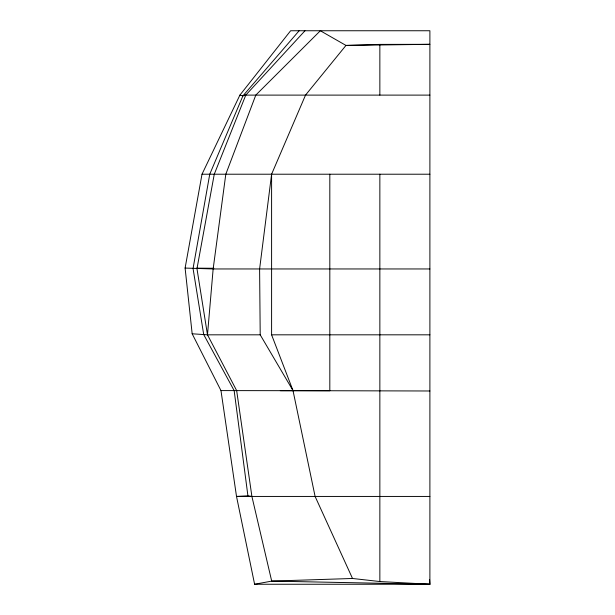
<?xml version="1.0" encoding="UTF-8"?>
<svg xmlns="http://www.w3.org/2000/svg" width="615" height="615" viewBox="0 0 615 615"><rect width="100%" height="100%" fill="white"/><g stroke="black" fill="none" stroke-linecap="round" stroke-linejoin="round"><path stroke-width="0.92" d="M429.893 584.25L271.699 581.106L251.896 496.436L236.66 390.594L207.486 334.821L213.144 268.955L225.805 174.214L255.794 95.11L320.338 30.75L345.976 45.425L429.893 44.326L379.855 44.395L345.976 45.425L305.517 95.11L271.599 174.214L259.607 268.955L260.207 334.821L293.009 390.594L315.103 496.436L352.518 578.477L379.855 581.536L429.893 584.25L429.893 30.75L290.634 30.75L239.896 95.11L202.004 174.214L185.107 268.071L192.164 333.784L220.97 390.594L236.514 496.436L254.602 584.25L429.893 584.25L429.577 579.476M304.986 30.75L245.777 95.11L214.266 174.214L196.969 268.709L207.486 334.821L260.207 334.821M299.136 30.75L242.91 95.886L209.746 174.214L193.056 268.494L203.703 334.56L234.154 390.594L247.922 495.828L251.896 496.436M245.777 95.11L242.91 95.886L239.896 95.11M254.602 584.25L271.699 581.106L352.518 578.477M247.922 495.828L236.514 496.436L429.893 496.436M244.685 95.11L429.893 95.11M202.004 174.214L429.893 174.214M429.893 268.955L213.144 268.955L185.107 268.071M271.599 174.214L271.599 334.821L429.893 334.821M220.97 390.594L329.817 390.748L329.817 174.214M429.893 390.986L280.302 390.625L293.009 390.594L271.599 334.821M196.608 268.155L213.866 268.278M192.164 333.784L207.486 334.821M379.855 44.395L379.855 95.11M379.855 174.214L379.855 581.536"/></g></svg>
